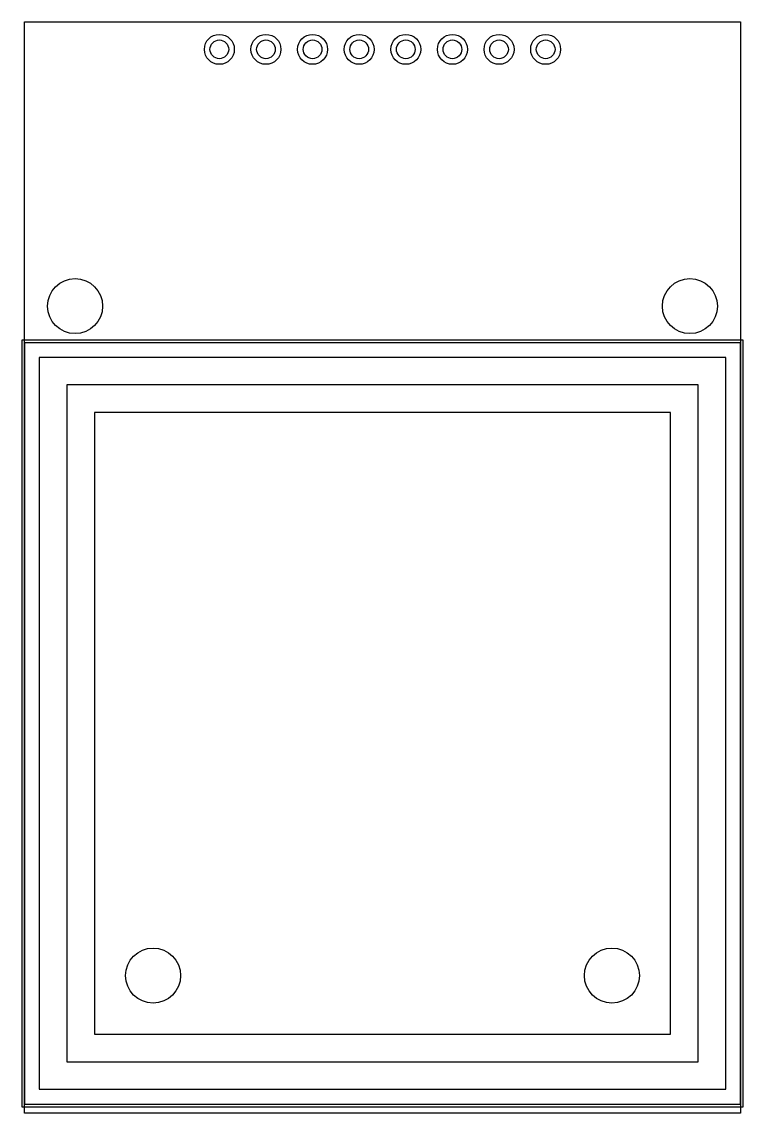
# Model space of a CAD drawing. Header units: inches. Extents: x -19.7 to 19.7, y -29.7 to 29.7.
import ezdxf

# ---------------------------------------------------------------- set-up
doc = ezdxf.new("R2010")
doc.units = ezdxf.units.IN
doc.header["$MEASUREMENT"] = 0
for name, color, linetype in [('hole', 9, 'Continuous'), ('keepout', 6, 'Continuous'), ('part', 2, 'Continuous'), ('PTH', 3, 'Continuous')]:
    doc.layers.add(name, color=color, linetype=linetype)

msp = doc.modelspace()

# ---------------------------------------------------------------- linework, layer by layer
for points in [[(-19.5, -29.25), (19.5, -29.25), (19.5, 12.25), (-19.5, 12.25)], [(-18.7, -28.45), (18.7, -28.45), (18.7, 11.45), (-18.7, 11.45)], [(-17.2, -26.95), (17.2, -26.95), (17.2, 9.95), (-17.2, 9.95)], [(-15.7, -25.45), (15.7, -25.45), (15.7, 8.45), (-15.7, 8.45)]]:
    msp.add_lwpolyline(points, close=True)
at = {"layer": 'hole'}
for centre in [(-16.75, 14.25), (16.75, 14.25), (-12.5, -22.25), (12.5, -22.25)]:
    msp.add_circle(centre, 1.5, dxfattribs=at)
at = {"layer": 'keepout'}
msp.add_lwpolyline([(-19.6524, -29.4024), (19.6524, -29.4024), (19.6524, 12.4024), (-19.6524, 12.4024)], close=True, dxfattribs=at)
at = {"layer": 'part'}
msp.add_lwpolyline([(-19.5, 29.75), (19.5, 29.75), (19.5, -29.75), (-19.5, -29.75)], close=True, dxfattribs=at)
at = {"layer": 'PTH'}
for centre, radius in [((-8.89, 28.25), 0.816), ((-8.89, 28.25), 0.51), ((-6.35, 28.25), 0.816), ((-6.35, 28.25), 0.51), ((-3.81, 28.25), 0.816), ((-3.81, 28.25), 0.51), ((-1.27, 28.25), 0.816), ((-1.27, 28.25), 0.51), ((1.27, 28.25), 0.816), ((1.27, 28.25), 0.51), ((3.81, 28.25), 0.816), ((3.81, 28.25), 0.51), ((6.35, 28.25), 0.816), ((6.35, 28.25), 0.51), ((8.89, 28.25), 0.816), ((8.89, 28.25), 0.51)]:
    msp.add_circle(centre, radius, dxfattribs=at)

doc.saveas('drawing.dxf')
